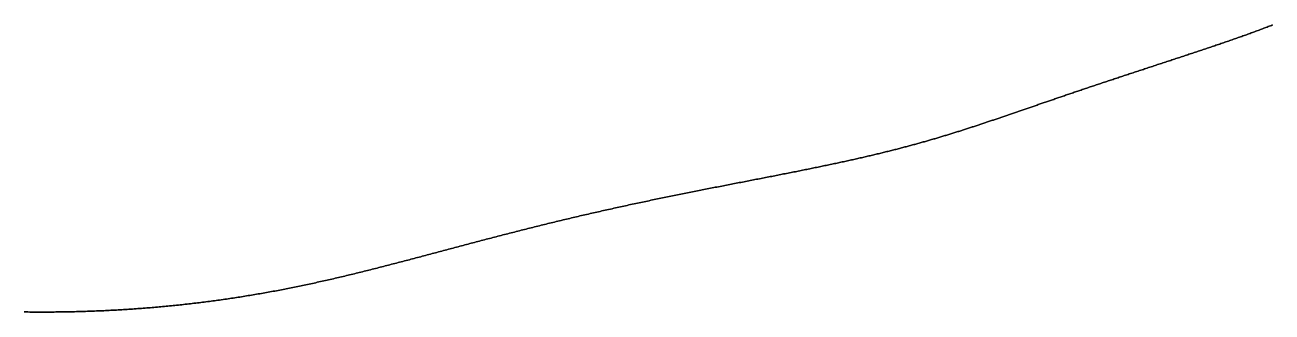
# Model space of a CAD drawing. Header units: inches. Extents: x 130170 to 284068, y 377793 to 804530.
# Drawn here: x 252836.1 to 252921.3, y 753308.7 to 753328.3 of the extents above; entities that cross this region are included whole.
import ezdxf

# ---------------------------------------------------------------- set-up
doc = ezdxf.new("R2010")
doc.units = ezdxf.units.IN
doc.header["$MEASUREMENT"] = 0
doc.layers.add('muni_il', color=7, linetype='Continuous')

msp = doc.modelspace()

# ---------------------------------------------------------------- linework, layer by layer
at = {"layer": 'muni_il'}
for points in [[(252921.303, 753328.289), (252921.228, 753328.26), (252921.154, 753328.231), (252921.079, 753328.202), (252921.004, 753328.173), (252920.928, 753328.144), (252920.853, 753328.115), (252920.777, 753328.087), (252920.7, 753328.058), (252920.624, 753328.029), (252920.547, 753328), (252920.47, 753327.971), (252920.393, 753327.942), (252920.315, 753327.914), (252920.238, 753327.885), (252920.16, 753327.856), (252920.081, 753327.827), (252920.003, 753327.798), (252919.924, 753327.77), (252919.845, 753327.741), (252919.765, 753327.712), (252919.686, 753327.683), (252919.606, 753327.654), (252919.526, 753327.625), (252919.445, 753327.597), (252919.364, 753327.568), (252919.283, 753327.539), (252919.202, 753327.51), (252919.121, 753327.481), (252919.039, 753327.452), (252918.957, 753327.423), (252918.875, 753327.394), (252918.792, 753327.365), (252918.709, 753327.336), (252918.626, 753327.307), (252918.543, 753327.278), (252918.46, 753327.249), (252918.376, 753327.22), (252918.292, 753327.191), (252918.208, 753327.162), (252918.124, 753327.133), (252918.039, 753327.104), (252917.954, 753327.075), (252917.869, 753327.046), (252917.784, 753327.017), (252917.698, 753326.988), (252917.613, 753326.958), (252917.527, 753326.929), (252917.441, 753326.9), (252917.355, 753326.871), (252917.268, 753326.841), (252917.182, 753326.812), (252917.095, 753326.783), (252917.008, 753326.753), (252916.921, 753326.724), (252916.834, 753326.695), (252916.747, 753326.666), (252916.659, 753326.636), (252916.571, 753326.607), (252916.484, 753326.577), (252916.395, 753326.548), (252916.308, 753326.519), (252916.219, 753326.489), (252916.131, 753326.46), (252916.043, 753326.43), (252915.954, 753326.401), (252915.866, 753326.372), (252915.777, 753326.342), (252915.688, 753326.313), (252915.599, 753326.283), (252915.51, 753326.254), (252915.421, 753326.224), (252915.332, 753326.195), (252915.243, 753326.165), (252915.154, 753326.136), (252915.065, 753326.106), (252914.975, 753326.077), (252914.886, 753326.048), (252914.797, 753326.018), (252914.707, 753325.989), (252914.618, 753325.959), (252914.529, 753325.93), (252914.439, 753325.9), (252914.35, 753325.871), (252914.261, 753325.841), (252914.171, 753325.812), (252914.082, 753325.783), (252913.993, 753325.753), (252913.903, 753325.724), (252913.814, 753325.695), (252913.725, 753325.665), (252913.636, 753325.636), (252913.547, 753325.607), (252913.457, 753325.578), (252913.369, 753325.548), (252913.28, 753325.519), (252913.191, 753325.49), (252913.102, 753325.461), (252913.013, 753325.432), (252912.925, 753325.403), (252912.836, 753325.374), (252912.748, 753325.344), (252912.66, 753325.315), (252912.572, 753325.286), (252912.484, 753325.258), (252912.396, 753325.229), (252912.308, 753325.2), (252912.22, 753325.171), (252912.133, 753325.142), (252912.045, 753325.113), (252911.958, 753325.085), (252911.871, 753325.056), (252911.784, 753325.027), (252911.697, 753324.999), (252911.611, 753324.97), (252911.524, 753324.942), (252911.438, 753324.913), (252911.352, 753324.885), (252911.266, 753324.856), (252911.18, 753324.828), (252911.094, 753324.8), (252911.009, 753324.772), (252910.924, 753324.743), (252910.839, 753324.715), (252910.754, 753324.687), (252910.669, 753324.659), (252910.585, 753324.631), (252910.501, 753324.603), (252910.417, 753324.576), (252910.333, 753324.548), (252910.249, 753324.52), (252910.166, 753324.492), (252910.083, 753324.465), (252910, 753324.437), (252909.917, 753324.409), (252909.835, 753324.382), (252909.752, 753324.355), (252909.67, 753324.327), (252909.588, 753324.3), (252909.507, 753324.273), (252909.425, 753324.246), (252909.344, 753324.219), (252909.263, 753324.192), (252909.183, 753324.165), (252909.102, 753324.138), (252909.022, 753324.111), (252908.942, 753324.084), (252908.862, 753324.057), (252908.783, 753324.031), (252908.704, 753324.004), (252908.625, 753323.978), (252908.546, 753323.951), (252908.467, 753323.925), (252908.389, 753323.898), (252908.311, 753323.872), (252908.233, 753323.846), (252908.156, 753323.82), (252908.078, 753323.794), (252908.001, 753323.768), (252907.924, 753323.742), (252907.848, 753323.716), (252907.772, 753323.69), (252907.695, 753323.664), (252907.619, 753323.638), (252907.544, 753323.613), (252907.468, 753323.587), (252907.393, 753323.562), (252907.318, 753323.536), (252907.243, 753323.511), (252907.169, 753323.486), (252907.095, 753323.46), (252907.021, 753323.435), (252906.947, 753323.41), (252906.873, 753323.385), (252906.8, 753323.36), (252906.726, 753323.335), (252906.653, 753323.31), (252906.581, 753323.285), (252906.508, 753323.26), (252906.436, 753323.236), (252906.364, 753323.211), (252906.292, 753323.186), (252906.22, 753323.162), (252906.149, 753323.137), (252906.077, 753323.113), (252906.006, 753323.089), (252905.935, 753323.064), (252905.864, 753323.04), (252905.794, 753323.016), (252905.724, 753322.992), (252905.653, 753322.968), (252905.583, 753322.944), (252905.514, 753322.92), (252905.444, 753322.896), (252905.374, 753322.872), (252905.305, 753322.848), (252905.236, 753322.824), (252905.167, 753322.8), (252905.098, 753322.777), (252905.03, 753322.753), (252904.961, 753322.73), (252904.893, 753322.706), (252904.825, 753322.683), (252904.757, 753322.659), (252904.689, 753322.636), (252904.621, 753322.613), (252904.553, 753322.589), (252904.486, 753322.566), (252904.418, 753322.543), (252904.351, 753322.52), (252904.284, 753322.497), (252904.217, 753322.474), (252904.15, 753322.451), (252904.083, 753322.428), (252904.016, 753322.405), (252903.95, 753322.382), (252903.884, 753322.359), (252903.817, 753322.336), (252903.751, 753322.313), (252903.685, 753322.291), (252903.619, 753322.268), (252903.553, 753322.245), (252903.487, 753322.223), (252903.421, 753322.2), (252903.355, 753322.178), (252903.289, 753322.155), (252903.224, 753322.133), (252903.158, 753322.11), (252903.093, 753322.088), (252903.027, 753322.065), (252902.962, 753322.043), (252902.896, 753322.021), (252902.831, 753321.999), (252902.766, 753321.976), (252902.701, 753321.954), (252902.635, 753321.932), (252902.57, 753321.91), (252902.505, 753321.888), (252902.44, 753321.866), (252902.375, 753321.844), (252902.31, 753321.822), (252902.245, 753321.8), (252902.18, 753321.778), (252902.115, 753321.756), (252902.049, 753321.734), (252901.985, 753321.712), (252901.919, 753321.69), (252901.854, 753321.668), (252901.789, 753321.647), (252901.724, 753321.625), (252901.659, 753321.603), (252901.594, 753321.581), (252901.529, 753321.56), (252901.464, 753321.538), (252901.399, 753321.516), (252901.333, 753321.495), (252901.268, 753321.473), (252901.203, 753321.452), (252901.138, 753321.43), (252901.072, 753321.409), (252901.007, 753321.387), (252900.941, 753321.366), (252900.876, 753321.344), (252900.81, 753321.323), (252900.745, 753321.302), (252900.679, 753321.28), (252900.613, 753321.259), (252900.547, 753321.238), (252900.481, 753321.216), (252900.415, 753321.195), (252900.349, 753321.174), (252900.283, 753321.153), (252900.217, 753321.131), (252900.15, 753321.11), (252900.084, 753321.089), (252900.018, 753321.068), (252899.951, 753321.047), (252899.884, 753321.026), (252899.817, 753321.005), (252899.751, 753320.984), (252899.683, 753320.963), (252899.616, 753320.942), (252899.549, 753320.921), (252899.482, 753320.9), (252899.414, 753320.879), (252899.347, 753320.858), (252899.279, 753320.837), (252899.211, 753320.816), (252899.143, 753320.795), (252899.075, 753320.774), (252899.007, 753320.753), (252898.938, 753320.733), (252898.87, 753320.712), (252898.801, 753320.691), (252898.732, 753320.671), (252898.663, 753320.65), (252898.594, 753320.629), (252898.525, 753320.608), (252898.455, 753320.588), (252898.385, 753320.567), (252898.316, 753320.547), (252898.246, 753320.526), (252898.176, 753320.505), (252898.105, 753320.485), (252898.035, 753320.464), (252897.964, 753320.444), (252897.893, 753320.423), (252897.822, 753320.403), (252897.751, 753320.383), (252897.68, 753320.362), (252897.608, 753320.342), (252897.537, 753320.321), (252897.465, 753320.301), (252897.393, 753320.281), (252897.32, 753320.26), (252897.248, 753320.24), (252897.175, 753320.22), (252897.102, 753320.2), (252897.029, 753320.179), (252896.956, 753320.159), (252896.882, 753320.139), (252896.809, 753320.119), (252896.735, 753320.099), (252896.66, 753320.078), (252896.586, 753320.058), (252896.511, 753320.038), (252896.437, 753320.018), (252896.362, 753319.998), (252896.286, 753319.978), (252896.211, 753319.958), (252896.135, 753319.938), (252896.059, 753319.918), (252895.983, 753319.898), (252895.907, 753319.878), (252895.83, 753319.858), (252895.753, 753319.838), (252895.676, 753319.818), (252895.599, 753319.798), (252895.521, 753319.779), (252895.443, 753319.759), (252895.365, 753319.739), (252895.287, 753319.719), (252895.208, 753319.699), (252895.129, 753319.679), (252895.05, 753319.66), (252894.971, 753319.64), (252894.891, 753319.62), (252894.811, 753319.6), (252894.731, 753319.581), (252894.651, 753319.561), (252894.57, 753319.541), (252894.489, 753319.522), (252894.408, 753319.502), (252894.327, 753319.482), (252894.245, 753319.463), (252894.163, 753319.443), (252894.081, 753319.424), (252893.998, 753319.404), (252893.915, 753319.384), (252893.832, 753319.365), (252893.749, 753319.345), (252893.666, 753319.326), (252893.582, 753319.306), (252893.498, 753319.287), (252893.413, 753319.267), (252893.328, 753319.248), (252893.243, 753319.228), (252893.158, 753319.209), (252893.073, 753319.189), (252892.987, 753319.17), (252892.901, 753319.15), (252892.814, 753319.131), (252892.728, 753319.111), (252892.641, 753319.092), (252892.554, 753319.073), (252892.466, 753319.053), (252892.378, 753319.034), (252892.29, 753319.014), (252892.202, 753318.995), (252892.113, 753318.975), (252892.024, 753318.956), (252891.935, 753318.937), (252891.846, 753318.917), (252891.756, 753318.898), (252891.666, 753318.878), (252891.576, 753318.859), (252891.485, 753318.84), (252891.394, 753318.82), (252891.303, 753318.801), (252891.211, 753318.781), (252891.119, 753318.762), (252891.027, 753318.742), (252890.935, 753318.723), (252890.842, 753318.704), (252890.749, 753318.684), (252890.656, 753318.665), (252890.563, 753318.645), (252890.469, 753318.626), (252890.375, 753318.606), (252890.281, 753318.587), (252890.186, 753318.567), (252890.091, 753318.548), (252889.996, 753318.528), (252889.901, 753318.509), (252889.805, 753318.489), (252889.709, 753318.47), (252889.612, 753318.45), (252889.516, 753318.431), (252889.419, 753318.411), (252889.322, 753318.391), (252889.224, 753318.372), (252889.127, 753318.352), (252889.029, 753318.332), (252888.931, 753318.313), (252888.832, 753318.293), (252888.733, 753318.273), (252888.634, 753318.254), (252888.535, 753318.234), (252888.435, 753318.214), (252888.336, 753318.194), (252888.236, 753318.174), (252888.135, 753318.155), (252888.035, 753318.135), (252887.934, 753318.115), (252887.833, 753318.095), (252887.731, 753318.075), (252887.63, 753318.055), (252887.528, 753318.035), (252887.426, 753318.015), (252887.323, 753317.995), (252887.221, 753317.975), (252887.118, 753317.955), (252887.015, 753317.935), (252886.911, 753317.914), (252886.808, 753317.894), (252886.704, 753317.874), (252886.6, 753317.854), (252886.496, 753317.834), (252886.391, 753317.813), (252886.286, 753317.793), (252886.181, 753317.772), (252886.076, 753317.752), (252885.971, 753317.731), (252885.865, 753317.711), (252885.759, 753317.69), (252885.653, 753317.67), (252885.547, 753317.649), (252885.44, 753317.629), (252885.334, 753317.608), (252885.227, 753317.587), (252885.12, 753317.566), (252885.012, 753317.545), (252884.905, 753317.525), (252884.797, 753317.504), (252884.689, 753317.483), (252884.581, 753317.462), (252884.472, 753317.441), (252884.364, 753317.419), (252884.255, 753317.398), (252884.146, 753317.377), (252884.037, 753317.356), (252883.928, 753317.335), (252883.819, 753317.313), (252883.709, 753317.292), (252883.599, 753317.27), (252883.489, 753317.249), (252883.379, 753317.227), (252883.269, 753317.206), (252883.159, 753317.184), (252883.048, 753317.162), (252882.937, 753317.141), (252882.826, 753317.119), (252882.715, 753317.097), (252882.604, 753317.075), (252882.493, 753317.053), (252882.381, 753317.031), (252882.27, 753317.009), (252882.158, 753316.987), (252882.046, 753316.964), (252881.934, 753316.942), (252881.822, 753316.92), (252881.71, 753316.897), (252881.597, 753316.875), (252881.485, 753316.852), (252881.372, 753316.83), (252881.259, 753316.807), (252881.146, 753316.785), (252881.033, 753316.762), (252880.92, 753316.739), (252880.807, 753316.716), (252880.694, 753316.693), (252880.58, 753316.67), (252880.467, 753316.647), (252880.353, 753316.624), (252880.239, 753316.601), (252880.126, 753316.578), (252880.012, 753316.554), (252879.898, 753316.531), (252879.784, 753316.507), (252879.67, 753316.484), (252879.555, 753316.46), (252879.441, 753316.437), (252879.327, 753316.413), (252879.212, 753316.389), (252879.098, 753316.365), (252878.983, 753316.341), (252878.869, 753316.318), (252878.754, 753316.294), (252878.639, 753316.269), (252878.524, 753316.245), (252878.409, 753316.221), (252878.294, 753316.197), (252878.18, 753316.172), (252878.065, 753316.148), (252877.949, 753316.123), (252877.834, 753316.099), (252877.719, 753316.074), (252877.604, 753316.049), (252877.489, 753316.025), (252877.374, 753316), (252877.258, 753315.975), (252877.143, 753315.95), (252877.028, 753315.925), (252876.912, 753315.899), (252876.797, 753315.874), (252876.682, 753315.849), (252876.566, 753315.824), (252876.451, 753315.798), (252876.335, 753315.773), (252876.22, 753315.747), (252876.104, 753315.722), (252875.989, 753315.696), (252875.873, 753315.67), (252875.758, 753315.644), (252875.642, 753315.618), (252875.527, 753315.592), (252875.411, 753315.566), (252875.296, 753315.54), (252875.18, 753315.514), (252875.065, 753315.488), (252874.949, 753315.461), (252874.834, 753315.435), (252874.718, 753315.409), (252874.603, 753315.382), (252874.487, 753315.355), (252874.372, 753315.329), (252874.257, 753315.302), (252874.141, 753315.275), (252874.026, 753315.248), (252873.91, 753315.221), (252873.795, 753315.195), (252873.68, 753315.168), (252873.565, 753315.14), (252873.449, 753315.113), (252873.334, 753315.086), (252873.219, 753315.059), (252873.104, 753315.031), (252872.988, 753315.004), (252872.873, 753314.976), (252872.758, 753314.949), (252872.643, 753314.921), (252872.528, 753314.894), (252872.413, 753314.866), (252872.298, 753314.838), (252872.183, 753314.81), (252872.069, 753314.782), (252871.954, 753314.754), (252871.839, 753314.726), (252871.724, 753314.698), (252871.61, 753314.67), (252871.495, 753314.642), (252871.38, 753314.614), (252871.266, 753314.585), (252871.151, 753314.557), (252871.037, 753314.529), (252870.922, 753314.5), (252870.808, 753314.472), (252870.694, 753314.443), (252870.58, 753314.415), (252870.465, 753314.386), (252870.351, 753314.357), (252870.237, 753314.329), (252870.123, 753314.3), (252870.009, 753314.271), (252869.895, 753314.242), (252869.781, 753314.213), (252869.667, 753314.184), (252869.554, 753314.155), (252869.44, 753314.126), (252869.326, 753314.097), (252869.213, 753314.068), (252869.099, 753314.039), (252868.985, 753314.01), (252868.872, 753313.98), (252868.759, 753313.951), (252868.645, 753313.922), (252868.532, 753313.893), (252868.419, 753313.863), (252868.306, 753313.834), (252868.193, 753313.804), (252868.079, 753313.775), (252867.967, 753313.745), (252867.854, 753313.716), (252867.741, 753313.686), (252867.628, 753313.657), (252867.515, 753313.627), (252867.402, 753313.598), (252867.29, 753313.568), (252867.177, 753313.538), (252867.065, 753313.509), (252866.952, 753313.479), (252866.84, 753313.45), (252866.728, 753313.42), (252866.615, 753313.39), (252866.503, 753313.36), (252866.391, 753313.331), (252866.279, 753313.301), (252866.167, 753313.271), (252866.055, 753313.242), (252865.943, 753313.212), (252865.831, 753313.182), (252865.719, 753313.152), (252865.607, 753313.123), (252865.496, 753313.093), (252865.384, 753313.063), (252865.272, 753313.033), (252865.161, 753313.003), (252865.049, 753312.974), (252864.938, 753312.944), (252864.826, 753312.914), (252864.715, 753312.885), (252864.604, 753312.855), (252864.492, 753312.825), (252864.381, 753312.796), (252864.27, 753312.766), (252864.159, 753312.736), (252864.048, 753312.707), (252863.937, 753312.677), (252863.826, 753312.648), (252863.715, 753312.618), (252863.604, 753312.589), (252863.493, 753312.559), (252863.382, 753312.53), (252863.271, 753312.5), (252863.161, 753312.471), (252863.05, 753312.441), (252862.939, 753312.412), (252862.829, 753312.383), (252862.718, 753312.353), (252862.607, 753312.324), (252862.497, 753312.295), (252862.386, 753312.266), (252862.276, 753312.237), (252862.166, 753312.208), (252862.055, 753312.179), (252861.945, 753312.15), (252861.834, 753312.121), (252861.724, 753312.092), (252861.614, 753312.063), (252861.504, 753312.034), (252861.393, 753312.006), (252861.283, 753311.977), (252861.173, 753311.949), (252861.063, 753311.92), (252860.952, 753311.892), (252860.842, 753311.863), (252860.732, 753311.835), (252860.622, 753311.807), (252860.512, 753311.778), (252860.402, 753311.75), (252860.292, 753311.722), (252860.182, 753311.694), (252860.072, 753311.666), (252859.962, 753311.638), (252859.852, 753311.611), (252859.741, 753311.583), (252859.631, 753311.555), (252859.521, 753311.528), (252859.411, 753311.5), (252859.301, 753311.473), (252859.191, 753311.446), (252859.081, 753311.418), (252858.971, 753311.391), (252858.861, 753311.364), (252858.751, 753311.337), (252858.641, 753311.31), (252858.531, 753311.284), (252858.421, 753311.257), (252858.31, 753311.23), (252858.2, 753311.204), (252858.09, 753311.177), (252857.98, 753311.151), (252857.87, 753311.125), (252857.759, 753311.099), (252857.649, 753311.073), (252857.539, 753311.047), (252857.429, 753311.021), (252857.318, 753310.996), (252857.208, 753310.97), (252857.097, 753310.944), (252856.987, 753310.919), (252856.877, 753310.894), (252856.766, 753310.869), (252856.656, 753310.844), (252856.545, 753310.819), (252856.434, 753310.794), (252856.324, 753310.769), (252856.213, 753310.745), (252856.102, 753310.72), (252855.991, 753310.696), (252855.88, 753310.672), (252855.77, 753310.648), (252855.659, 753310.624), (252855.548, 753310.6), (252855.437, 753310.576), (252855.325, 753310.552), (252855.214, 753310.529), (252855.103, 753310.506), (252854.992, 753310.482), (252854.88, 753310.459), (252854.769, 753310.436), (252854.657, 753310.413), (252854.546, 753310.391), (252854.434, 753310.368), (252854.322, 753310.346), (252854.211, 753310.323), (252854.099, 753310.301), (252853.987, 753310.279), (252853.875, 753310.257), (252853.763, 753310.235), (252853.651, 753310.214), (252853.538, 753310.192), (252853.426, 753310.171), (252853.314, 753310.149), (252853.201, 753310.128), (252853.089, 753310.107), (252852.976, 753310.087), (252852.863, 753310.066), (252852.751, 753310.045), (252852.638, 753310.025), (252852.525, 753310.005), (252852.412, 753309.985), (252852.298, 753309.965), (252852.185, 753309.945), (252852.072, 753309.925), (252851.958, 753309.906), (252851.845, 753309.886), (252851.731, 753309.867), (252851.617, 753309.848), (252851.503, 753309.829), (252851.389, 753309.81), (252851.275, 753309.791), (252851.161, 753309.773), (252851.047, 753309.754), (252850.933, 753309.736), (252850.818, 753309.718), (252850.703, 753309.7), (252850.589, 753309.682), (252850.474, 753309.665), (252850.359, 753309.647), (252850.244, 753309.63), (252850.129, 753309.613), (252850.014, 753309.596), (252849.898, 753309.579), (252849.783, 753309.562), (252849.667, 753309.545), (252849.552, 753309.529), (252849.436, 753309.513), (252849.32, 753309.497), (252849.204, 753309.481), (252849.088, 753309.465), (252848.971, 753309.449), (252848.855, 753309.434), (252848.738, 753309.418), (252848.622, 753309.403), (252848.505, 753309.388), (252848.388, 753309.373), (252848.271, 753309.358), (252848.154, 753309.344), (252848.037, 753309.329), (252847.919, 753309.315), (252847.802, 753309.301), (252847.684, 753309.287), (252847.567, 753309.273), (252847.449, 753309.26), (252847.331, 753309.246), (252847.213, 753309.233), (252847.095, 753309.22), (252846.976, 753309.207), (252846.858, 753309.194), (252846.739, 753309.181), (252846.621, 753309.168), (252846.502, 753309.156), (252846.383, 753309.144), (252846.264, 753309.132), (252846.145, 753309.12), (252846.025, 753309.108), (252845.906, 753309.097), (252845.787, 753309.085), (252845.667, 753309.074), (252845.547, 753309.063), (252845.427, 753309.052), (252845.307, 753309.041), (252845.187, 753309.03), (252845.067, 753309.02), (252844.946, 753309.009), (252844.826, 753308.999), (252844.705, 753308.989), (252844.584, 753308.979), (252844.464, 753308.97), (252844.343, 753308.96), (252844.221, 753308.951), (252844.1, 753308.942), (252843.979, 753308.933), (252843.857, 753308.924), (252843.736, 753308.915), (252843.614, 753308.907), (252843.492, 753308.898), (252843.37, 753308.89), (252843.248, 753308.882), (252843.126, 753308.874), (252843.004, 753308.866), (252842.881, 753308.859), (252842.759, 753308.851), (252842.636, 753308.844), (252842.513, 753308.837), (252842.39, 753308.83), (252842.267, 753308.823), (252842.144, 753308.817), (252842.021, 753308.81), (252841.897, 753308.804), (252841.774, 753308.798), (252841.65, 753308.792), (252841.527, 753308.786), (252841.403, 753308.781), (252841.279, 753308.775), (252841.155, 753308.77), (252841.03, 753308.765), (252840.906, 753308.76), (252840.781, 753308.755), (252840.657, 753308.751), (252840.532, 753308.746), (252840.407, 753308.742), (252840.282, 753308.738), (252840.157, 753308.734), (252840.032, 753308.73), (252839.907, 753308.727), (252839.781, 753308.723), (252839.656, 753308.72), (252839.53, 753308.717), (252839.404, 753308.714), (252839.279, 753308.711), (252839.152, 753308.709), (252839.026, 753308.706), (252838.9, 753308.704), (252838.774, 753308.702), (252838.647, 753308.7), (252838.52, 753308.699), (252838.393, 753308.697), (252838.266, 753308.696), (252838.139, 753308.695), (252838.012, 753308.693), (252837.885, 753308.693), (252837.757, 753308.692), (252837.63, 753308.691), (252837.502, 753308.691), (252837.374, 753308.691), (252837.246, 753308.691), (252837.118, 753308.691), (252836.99, 753308.692), (252836.861, 753308.692), (252836.733, 753308.693), (252836.604, 753308.694), (252836.475, 753308.695), (252836.346, 753308.696), (252836.217, 753308.697), (252836.088, 753308.699)], [(252836.088, 753308.699), (252836.217, 753308.697), (252836.346, 753308.696), (252836.475, 753308.695), (252836.604, 753308.694), (252836.733, 753308.693), (252836.861, 753308.692), (252836.99, 753308.692), (252837.118, 753308.691), (252837.246, 753308.691), (252837.374, 753308.691), (252837.502, 753308.691), (252837.63, 753308.691), (252837.757, 753308.692), (252837.885, 753308.693), (252838.012, 753308.693), (252838.139, 753308.695), (252838.266, 753308.696), (252838.393, 753308.697), (252838.52, 753308.699), (252838.647, 753308.7), (252838.774, 753308.702), (252838.9, 753308.704), (252839.026, 753308.706), (252839.152, 753308.709), (252839.279, 753308.711), (252839.404, 753308.714), (252839.53, 753308.717), (252839.656, 753308.72), (252839.781, 753308.723), (252839.907, 753308.727), (252840.032, 753308.73), (252840.157, 753308.734), (252840.282, 753308.738), (252840.407, 753308.742), (252840.532, 753308.746), (252840.657, 753308.751), (252840.781, 753308.755), (252840.906, 753308.76), (252841.03, 753308.765), (252841.155, 753308.77), (252841.279, 753308.775), (252841.403, 753308.781), (252841.527, 753308.786), (252841.65, 753308.792), (252841.774, 753308.798), (252841.897, 753308.804), (252842.021, 753308.81), (252842.144, 753308.817), (252842.267, 753308.823), (252842.39, 753308.83), (252842.513, 753308.837), (252842.636, 753308.844), (252842.759, 753308.851), (252842.881, 753308.859), (252843.004, 753308.866), (252843.126, 753308.874), (252843.248, 753308.882), (252843.37, 753308.89), (252843.492, 753308.898), (252843.614, 753308.907), (252843.736, 753308.915), (252843.857, 753308.924), (252843.979, 753308.933), (252844.1, 753308.942), (252844.221, 753308.951), (252844.343, 753308.96), (252844.464, 753308.97), (252844.584, 753308.979), (252844.705, 753308.989), (252844.826, 753308.999), (252844.946, 753309.009), (252845.067, 753309.02), (252845.187, 753309.03), (252845.307, 753309.041), (252845.427, 753309.052), (252845.547, 753309.063), (252845.667, 753309.074), (252845.787, 753309.085), (252845.906, 753309.097), (252846.025, 753309.108), (252846.145, 753309.12), (252846.264, 753309.132), (252846.383, 753309.144), (252846.502, 753309.156), (252846.621, 753309.168), (252846.739, 753309.181), (252846.858, 753309.194), (252846.976, 753309.207), (252847.095, 753309.22), (252847.213, 753309.233), (252847.331, 753309.246), (252847.449, 753309.26), (252847.567, 753309.273), (252847.684, 753309.287), (252847.802, 753309.301), (252847.919, 753309.315), (252848.037, 753309.329), (252848.154, 753309.344), (252848.271, 753309.358), (252848.388, 753309.373), (252848.505, 753309.388), (252848.622, 753309.403), (252848.738, 753309.418), (252848.855, 753309.434), (252848.971, 753309.449), (252849.088, 753309.465), (252849.204, 753309.481), (252849.32, 753309.497), (252849.436, 753309.513), (252849.552, 753309.529), (252849.667, 753309.545), (252849.783, 753309.562), (252849.898, 753309.579), (252850.014, 753309.596), (252850.129, 753309.613), (252850.244, 753309.63), (252850.359, 753309.647), (252850.474, 753309.665), (252850.589, 753309.682), (252850.703, 753309.7), (252850.818, 753309.718), (252850.933, 753309.736), (252851.047, 753309.754), (252851.161, 753309.773), (252851.275, 753309.791), (252851.389, 753309.81), (252851.503, 753309.829), (252851.617, 753309.848), (252851.731, 753309.867), (252851.845, 753309.886), (252851.958, 753309.906), (252852.072, 753309.925), (252852.185, 753309.945), (252852.298, 753309.965), (252852.412, 753309.985), (252852.525, 753310.005), (252852.638, 753310.025), (252852.751, 753310.045), (252852.863, 753310.066), (252852.976, 753310.087), (252853.089, 753310.107), (252853.201, 753310.128), (252853.314, 753310.149), (252853.426, 753310.171), (252853.538, 753310.192), (252853.651, 753310.214), (252853.763, 753310.235), (252853.875, 753310.257), (252853.987, 753310.279), (252854.099, 753310.301), (252854.211, 753310.323), (252854.322, 753310.346), (252854.434, 753310.368), (252854.546, 753310.391), (252854.657, 753310.413), (252854.769, 753310.436), (252854.88, 753310.459), (252854.992, 753310.482), (252855.103, 753310.506), (252855.214, 753310.529), (252855.325, 753310.552), (252855.437, 753310.576), (252855.548, 753310.6), (252855.659, 753310.624), (252855.77, 753310.648), (252855.88, 753310.672), (252855.991, 753310.696), (252856.102, 753310.72), (252856.213, 753310.745), (252856.324, 753310.769), (252856.434, 753310.794), (252856.545, 753310.819), (252856.656, 753310.844), (252856.766, 753310.869), (252856.877, 753310.894), (252856.987, 753310.919), (252857.097, 753310.944), (252857.208, 753310.97), (252857.318, 753310.996), (252857.429, 753311.021), (252857.539, 753311.047), (252857.649, 753311.073), (252857.759, 753311.099), (252857.87, 753311.125), (252857.98, 753311.151), (252858.09, 753311.177), (252858.2, 753311.204), (252858.31, 753311.23), (252858.421, 753311.257), (252858.531, 753311.284), (252858.641, 753311.31), (252858.751, 753311.337), (252858.861, 753311.364), (252858.971, 753311.391), (252859.081, 753311.418), (252859.191, 753311.446), (252859.301, 753311.473), (252859.411, 753311.5), (252859.521, 753311.528), (252859.631, 753311.555), (252859.741, 753311.583), (252859.852, 753311.611), (252859.962, 753311.638), (252860.072, 753311.666), (252860.182, 753311.694), (252860.292, 753311.722), (252860.402, 753311.75), (252860.512, 753311.778), (252860.622, 753311.807), (252860.732, 753311.835), (252860.842, 753311.863), (252860.952, 753311.892), (252861.063, 753311.92), (252861.173, 753311.949), (252861.283, 753311.977), (252861.393, 753312.006), (252861.504, 753312.034), (252861.614, 753312.063), (252861.724, 753312.092), (252861.834, 753312.121), (252861.945, 753312.15), (252862.055, 753312.179), (252862.166, 753312.208), (252862.276, 753312.237), (252862.386, 753312.266), (252862.497, 753312.295), (252862.607, 753312.324), (252862.718, 753312.353), (252862.829, 753312.383), (252862.939, 753312.412), (252863.05, 753312.441), (252863.161, 753312.471), (252863.271, 753312.5), (252863.382, 753312.53), (252863.493, 753312.559), (252863.604, 753312.589), (252863.715, 753312.618), (252863.826, 753312.648), (252863.937, 753312.677), (252864.048, 753312.707), (252864.159, 753312.736), (252864.27, 753312.766), (252864.381, 753312.796), (252864.492, 753312.825), (252864.604, 753312.855), (252864.715, 753312.885), (252864.826, 753312.914), (252864.938, 753312.944), (252865.049, 753312.974), (252865.161, 753313.003), (252865.272, 753313.033), (252865.384, 753313.063), (252865.496, 753313.093), (252865.607, 753313.123), (252865.719, 753313.152), (252865.831, 753313.182), (252865.943, 753313.212), (252866.055, 753313.242), (252866.167, 753313.271), (252866.279, 753313.301), (252866.391, 753313.331), (252866.503, 753313.36), (252866.615, 753313.39), (252866.728, 753313.42), (252866.84, 753313.45), (252866.952, 753313.479), (252867.065, 753313.509), (252867.177, 753313.538), (252867.29, 753313.568), (252867.402, 753313.598), (252867.515, 753313.627), (252867.628, 753313.657), (252867.741, 753313.686), (252867.854, 753313.716), (252867.967, 753313.745), (252868.079, 753313.775), (252868.193, 753313.804), (252868.306, 753313.834), (252868.419, 753313.863), (252868.532, 753313.893), (252868.645, 753313.922), (252868.759, 753313.951), (252868.872, 753313.98), (252868.985, 753314.01), (252869.099, 753314.039), (252869.213, 753314.068), (252869.326, 753314.097), (252869.44, 753314.126), (252869.554, 753314.155), (252869.667, 753314.184), (252869.781, 753314.213), (252869.895, 753314.242), (252870.009, 753314.271), (252870.123, 753314.3), (252870.237, 753314.329), (252870.351, 753314.357), (252870.465, 753314.386), (252870.58, 753314.415), (252870.694, 753314.443), (252870.808, 753314.472), (252870.922, 753314.5), (252871.037, 753314.529), (252871.151, 753314.557), (252871.266, 753314.585), (252871.38, 753314.614), (252871.495, 753314.642), (252871.61, 753314.67), (252871.724, 753314.698), (252871.839, 753314.726), (252871.954, 753314.754), (252872.069, 753314.782), (252872.183, 753314.81), (252872.298, 753314.838), (252872.413, 753314.866), (252872.528, 753314.894), (252872.643, 753314.921), (252872.758, 753314.949), (252872.873, 753314.976), (252872.988, 753315.004), (252873.104, 753315.031), (252873.219, 753315.059), (252873.334, 753315.086), (252873.449, 753315.113), (252873.565, 753315.14), (252873.68, 753315.168), (252873.795, 753315.195), (252873.91, 753315.221), (252874.026, 753315.248), (252874.141, 753315.275), (252874.257, 753315.302), (252874.372, 753315.329), (252874.487, 753315.355), (252874.603, 753315.382), (252874.718, 753315.409), (252874.834, 753315.435), (252874.949, 753315.461), (252875.065, 753315.488), (252875.18, 753315.514), (252875.296, 753315.54), (252875.411, 753315.566), (252875.527, 753315.592), (252875.642, 753315.618), (252875.758, 753315.644), (252875.873, 753315.67), (252875.989, 753315.696), (252876.104, 753315.722), (252876.22, 753315.747), (252876.335, 753315.773), (252876.451, 753315.798), (252876.566, 753315.824), (252876.682, 753315.849), (252876.797, 753315.874), (252876.912, 753315.899), (252877.028, 753315.925), (252877.143, 753315.95), (252877.258, 753315.975), (252877.374, 753316), (252877.489, 753316.025), (252877.604, 753316.049), (252877.719, 753316.074), (252877.834, 753316.099), (252877.949, 753316.123), (252878.065, 753316.148), (252878.18, 753316.172), (252878.294, 753316.197), (252878.409, 753316.221), (252878.524, 753316.245), (252878.639, 753316.269), (252878.754, 753316.294), (252878.869, 753316.318), (252878.983, 753316.341), (252879.098, 753316.365), (252879.212, 753316.389), (252879.327, 753316.413), (252879.441, 753316.437), (252879.555, 753316.46), (252879.67, 753316.484), (252879.784, 753316.507), (252879.898, 753316.531), (252880.012, 753316.554), (252880.126, 753316.578), (252880.239, 753316.601), (252880.353, 753316.624), (252880.467, 753316.647), (252880.58, 753316.67), (252880.694, 753316.693), (252880.807, 753316.716), (252880.92, 753316.739), (252881.033, 753316.762), (252881.146, 753316.785), (252881.259, 753316.807), (252881.372, 753316.83), (252881.485, 753316.852), (252881.597, 753316.875), (252881.71, 753316.897), (252881.822, 753316.92), (252881.934, 753316.942), (252882.046, 753316.964), (252882.158, 753316.987), (252882.27, 753317.009), (252882.381, 753317.031), (252882.493, 753317.053), (252882.604, 753317.075), (252882.715, 753317.097), (252882.826, 753317.119), (252882.937, 753317.141), (252883.048, 753317.162), (252883.159, 753317.184), (252883.269, 753317.206), (252883.379, 753317.227), (252883.489, 753317.249), (252883.599, 753317.27), (252883.709, 753317.292), (252883.819, 753317.313), (252883.928, 753317.335), (252884.037, 753317.356), (252884.146, 753317.377), (252884.255, 753317.398), (252884.364, 753317.419), (252884.472, 753317.441), (252884.581, 753317.462), (252884.689, 753317.483), (252884.797, 753317.504), (252884.905, 753317.525), (252885.012, 753317.545), (252885.12, 753317.566), (252885.227, 753317.587), (252885.334, 753317.608), (252885.44, 753317.629), (252885.547, 753317.649), (252885.653, 753317.67), (252885.759, 753317.69), (252885.865, 753317.711), (252885.971, 753317.731), (252886.076, 753317.752), (252886.181, 753317.772), (252886.286, 753317.793), (252886.391, 753317.813), (252886.496, 753317.834), (252886.6, 753317.854), (252886.704, 753317.874), (252886.808, 753317.894), (252886.911, 753317.914), (252887.015, 753317.935), (252887.118, 753317.955), (252887.221, 753317.975), (252887.323, 753317.995), (252887.426, 753318.015), (252887.528, 753318.035), (252887.63, 753318.055), (252887.731, 753318.075), (252887.833, 753318.095), (252887.934, 753318.115), (252888.035, 753318.135), (252888.135, 753318.155), (252888.236, 753318.174), (252888.336, 753318.194), (252888.435, 753318.214), (252888.535, 753318.234), (252888.634, 753318.254), (252888.733, 753318.273), (252888.832, 753318.293), (252888.931, 753318.313), (252889.029, 753318.332), (252889.127, 753318.352), (252889.224, 753318.372), (252889.322, 753318.391), (252889.419, 753318.411), (252889.516, 753318.431), (252889.612, 753318.45), (252889.709, 753318.47), (252889.805, 753318.489), (252889.901, 753318.509), (252889.996, 753318.528), (252890.091, 753318.548), (252890.186, 753318.567), (252890.281, 753318.587), (252890.375, 753318.606), (252890.469, 753318.626), (252890.563, 753318.645), (252890.656, 753318.665), (252890.749, 753318.684), (252890.842, 753318.704), (252890.935, 753318.723), (252891.027, 753318.742), (252891.119, 753318.762), (252891.211, 753318.781), (252891.303, 753318.801), (252891.394, 753318.82), (252891.485, 753318.84), (252891.576, 753318.859), (252891.666, 753318.878), (252891.756, 753318.898), (252891.846, 753318.917), (252891.935, 753318.937), (252892.024, 753318.956), (252892.113, 753318.975), (252892.202, 753318.995), (252892.29, 753319.014), (252892.378, 753319.034), (252892.466, 753319.053), (252892.554, 753319.073), (252892.641, 753319.092), (252892.728, 753319.111), (252892.814, 753319.131), (252892.901, 753319.15), (252892.987, 753319.17), (252893.073, 753319.189), (252893.158, 753319.209), (252893.243, 753319.228), (252893.328, 753319.248), (252893.413, 753319.267), (252893.498, 753319.287), (252893.582, 753319.306), (252893.666, 753319.326), (252893.749, 753319.345), (252893.832, 753319.365), (252893.915, 753319.384), (252893.998, 753319.404), (252894.081, 753319.424), (252894.163, 753319.443), (252894.245, 753319.463), (252894.327, 753319.482), (252894.408, 753319.502), (252894.489, 753319.522), (252894.57, 753319.541), (252894.651, 753319.561), (252894.731, 753319.581), (252894.811, 753319.6), (252894.891, 753319.62), (252894.971, 753319.64), (252895.05, 753319.66), (252895.129, 753319.679), (252895.208, 753319.699), (252895.287, 753319.719), (252895.365, 753319.739), (252895.443, 753319.759), (252895.521, 753319.779), (252895.599, 753319.798), (252895.676, 753319.818), (252895.753, 753319.838), (252895.83, 753319.858), (252895.907, 753319.878), (252895.983, 753319.898), (252896.059, 753319.918), (252896.135, 753319.938), (252896.211, 753319.958), (252896.286, 753319.978), (252896.362, 753319.998), (252896.437, 753320.018), (252896.511, 753320.038), (252896.586, 753320.058), (252896.66, 753320.078), (252896.735, 753320.099), (252896.809, 753320.119), (252896.882, 753320.139), (252896.956, 753320.159), (252897.029, 753320.179), (252897.102, 753320.2), (252897.175, 753320.22), (252897.248, 753320.24), (252897.32, 753320.26), (252897.393, 753320.281), (252897.465, 753320.301), (252897.537, 753320.321), (252897.608, 753320.342), (252897.68, 753320.362), (252897.751, 753320.383), (252897.822, 753320.403), (252897.893, 753320.423), (252897.964, 753320.444), (252898.035, 753320.464), (252898.105, 753320.485), (252898.176, 753320.505), (252898.246, 753320.526), (252898.316, 753320.547), (252898.385, 753320.567), (252898.455, 753320.588), (252898.525, 753320.608), (252898.594, 753320.629), (252898.663, 753320.65), (252898.732, 753320.671), (252898.801, 753320.691), (252898.87, 753320.712), (252898.938, 753320.733), (252899.007, 753320.753), (252899.075, 753320.774), (252899.143, 753320.795), (252899.211, 753320.816), (252899.279, 753320.837), (252899.347, 753320.858), (252899.414, 753320.879), (252899.482, 753320.9), (252899.549, 753320.921), (252899.616, 753320.942), (252899.683, 753320.963), (252899.751, 753320.984), (252899.817, 753321.005), (252899.884, 753321.026), (252899.951, 753321.047), (252900.018, 753321.068), (252900.084, 753321.089), (252900.15, 753321.11), (252900.217, 753321.131), (252900.283, 753321.153), (252900.349, 753321.174), (252900.415, 753321.195), (252900.481, 753321.216), (252900.547, 753321.238), (252900.613, 753321.259), (252900.679, 753321.28), (252900.745, 753321.302), (252900.81, 753321.323), (252900.876, 753321.344), (252900.941, 753321.366), (252901.007, 753321.387), (252901.072, 753321.409), (252901.138, 753321.43), (252901.203, 753321.452), (252901.268, 753321.473), (252901.333, 753321.495), (252901.399, 753321.516), (252901.464, 753321.538), (252901.529, 753321.56), (252901.594, 753321.581), (252901.659, 753321.603), (252901.724, 753321.625), (252901.789, 753321.647), (252901.854, 753321.668), (252901.919, 753321.69), (252901.985, 753321.712), (252902.049, 753321.734), (252902.115, 753321.756), (252902.18, 753321.778), (252902.245, 753321.8), (252902.31, 753321.822), (252902.375, 753321.844), (252902.44, 753321.866), (252902.505, 753321.888), (252902.57, 753321.91), (252902.635, 753321.932), (252902.701, 753321.954), (252902.766, 753321.976), (252902.831, 753321.999), (252902.896, 753322.021), (252902.962, 753322.043), (252903.027, 753322.065), (252903.093, 753322.088), (252903.158, 753322.11), (252903.224, 753322.133), (252903.289, 753322.155), (252903.355, 753322.178), (252903.421, 753322.2), (252903.487, 753322.223), (252903.553, 753322.245), (252903.619, 753322.268), (252903.685, 753322.291), (252903.751, 753322.313), (252903.817, 753322.336), (252903.884, 753322.359), (252903.95, 753322.382), (252904.016, 753322.405), (252904.083, 753322.428), (252904.15, 753322.451), (252904.217, 753322.474), (252904.284, 753322.497), (252904.351, 753322.52), (252904.418, 753322.543), (252904.486, 753322.566), (252904.553, 753322.589), (252904.621, 753322.613), (252904.689, 753322.636), (252904.757, 753322.659), (252904.825, 753322.683), (252904.893, 753322.706), (252904.961, 753322.73), (252905.03, 753322.753), (252905.098, 753322.777), (252905.167, 753322.8), (252905.236, 753322.824), (252905.305, 753322.848), (252905.374, 753322.872), (252905.444, 753322.896), (252905.514, 753322.92), (252905.583, 753322.944), (252905.653, 753322.968), (252905.724, 753322.992), (252905.794, 753323.016), (252905.864, 753323.04), (252905.935, 753323.064), (252906.006, 753323.089), (252906.077, 753323.113), (252906.149, 753323.137), (252906.22, 753323.162), (252906.292, 753323.186), (252906.364, 753323.211), (252906.436, 753323.236), (252906.508, 753323.26), (252906.581, 753323.285), (252906.653, 753323.31), (252906.726, 753323.335), (252906.8, 753323.36), (252906.873, 753323.385), (252906.947, 753323.41), (252907.021, 753323.435), (252907.095, 753323.46), (252907.169, 753323.486), (252907.243, 753323.511), (252907.318, 753323.536), (252907.393, 753323.562), (252907.468, 753323.587), (252907.544, 753323.613), (252907.619, 753323.638), (252907.695, 753323.664), (252907.772, 753323.69), (252907.848, 753323.716), (252907.924, 753323.742), (252908.001, 753323.768), (252908.078, 753323.794), (252908.156, 753323.82), (252908.233, 753323.846), (252908.311, 753323.872), (252908.389, 753323.898), (252908.467, 753323.925), (252908.546, 753323.951), (252908.625, 753323.978), (252908.704, 753324.004), (252908.783, 753324.031), (252908.862, 753324.057), (252908.942, 753324.084), (252909.022, 753324.111), (252909.102, 753324.138), (252909.183, 753324.165), (252909.263, 753324.192), (252909.344, 753324.219), (252909.425, 753324.246), (252909.507, 753324.273), (252909.588, 753324.3), (252909.67, 753324.327), (252909.752, 753324.355), (252909.835, 753324.382), (252909.917, 753324.409), (252910, 753324.437), (252910.083, 753324.465), (252910.166, 753324.492), (252910.249, 753324.52), (252910.333, 753324.548), (252910.417, 753324.576), (252910.501, 753324.603), (252910.585, 753324.631), (252910.669, 753324.659), (252910.754, 753324.687), (252910.839, 753324.715), (252910.924, 753324.743), (252911.009, 753324.772), (252911.094, 753324.8), (252911.18, 753324.828), (252911.266, 753324.856), (252911.352, 753324.885), (252911.438, 753324.913), (252911.524, 753324.942), (252911.611, 753324.97), (252911.697, 753324.999), (252911.784, 753325.027), (252911.871, 753325.056), (252911.958, 753325.085), (252912.045, 753325.113), (252912.133, 753325.142), (252912.22, 753325.171), (252912.308, 753325.2), (252912.396, 753325.229), (252912.484, 753325.258), (252912.572, 753325.286), (252912.66, 753325.315), (252912.748, 753325.344), (252912.836, 753325.374), (252912.925, 753325.403), (252913.013, 753325.432), (252913.102, 753325.461), (252913.191, 753325.49), (252913.28, 753325.519), (252913.369, 753325.548), (252913.457, 753325.578), (252913.547, 753325.607), (252913.636, 753325.636), (252913.725, 753325.665), (252913.814, 753325.695), (252913.903, 753325.724), (252913.993, 753325.753), (252914.082, 753325.783), (252914.171, 753325.812), (252914.261, 753325.841), (252914.35, 753325.871), (252914.439, 753325.9), (252914.529, 753325.93), (252914.618, 753325.959), (252914.707, 753325.989), (252914.797, 753326.018), (252914.886, 753326.048), (252914.975, 753326.077), (252915.065, 753326.106), (252915.154, 753326.136), (252915.243, 753326.165), (252915.332, 753326.195), (252915.421, 753326.224), (252915.51, 753326.254), (252915.599, 753326.283), (252915.688, 753326.313), (252915.777, 753326.342), (252915.866, 753326.372), (252915.954, 753326.401), (252916.043, 753326.43), (252916.131, 753326.46), (252916.219, 753326.489), (252916.308, 753326.519), (252916.395, 753326.548), (252916.484, 753326.577), (252916.571, 753326.607), (252916.659, 753326.636), (252916.747, 753326.666), (252916.834, 753326.695), (252916.921, 753326.724), (252917.008, 753326.753), (252917.095, 753326.783), (252917.182, 753326.812), (252917.268, 753326.841), (252917.355, 753326.871), (252917.441, 753326.9), (252917.527, 753326.929), (252917.613, 753326.958), (252917.698, 753326.988), (252917.784, 753327.017), (252917.869, 753327.046), (252917.954, 753327.075), (252918.039, 753327.104), (252918.124, 753327.133), (252918.208, 753327.162), (252918.292, 753327.191), (252918.376, 753327.22), (252918.46, 753327.249), (252918.543, 753327.278), (252918.626, 753327.307), (252918.709, 753327.336), (252918.792, 753327.365), (252918.875, 753327.394), (252918.957, 753327.423), (252919.039, 753327.452), (252919.121, 753327.481), (252919.202, 753327.51), (252919.283, 753327.539), (252919.364, 753327.568), (252919.445, 753327.597), (252919.526, 753327.625), (252919.606, 753327.654), (252919.686, 753327.683), (252919.765, 753327.712), (252919.845, 753327.741), (252919.924, 753327.77), (252920.003, 753327.798), (252920.081, 753327.827), (252920.16, 753327.856), (252920.238, 753327.885), (252920.315, 753327.914), (252920.393, 753327.942), (252920.47, 753327.971), (252920.547, 753328), (252920.624, 753328.029), (252920.7, 753328.058), (252920.777, 753328.087), (252920.853, 753328.115), (252920.928, 753328.144), (252921.004, 753328.173), (252921.079, 753328.202), (252921.154, 753328.231), (252921.228, 753328.26), (252921.303, 753328.289)]]:
    msp.add_lwpolyline(points, dxfattribs=at)

doc.saveas('drawing.dxf')
